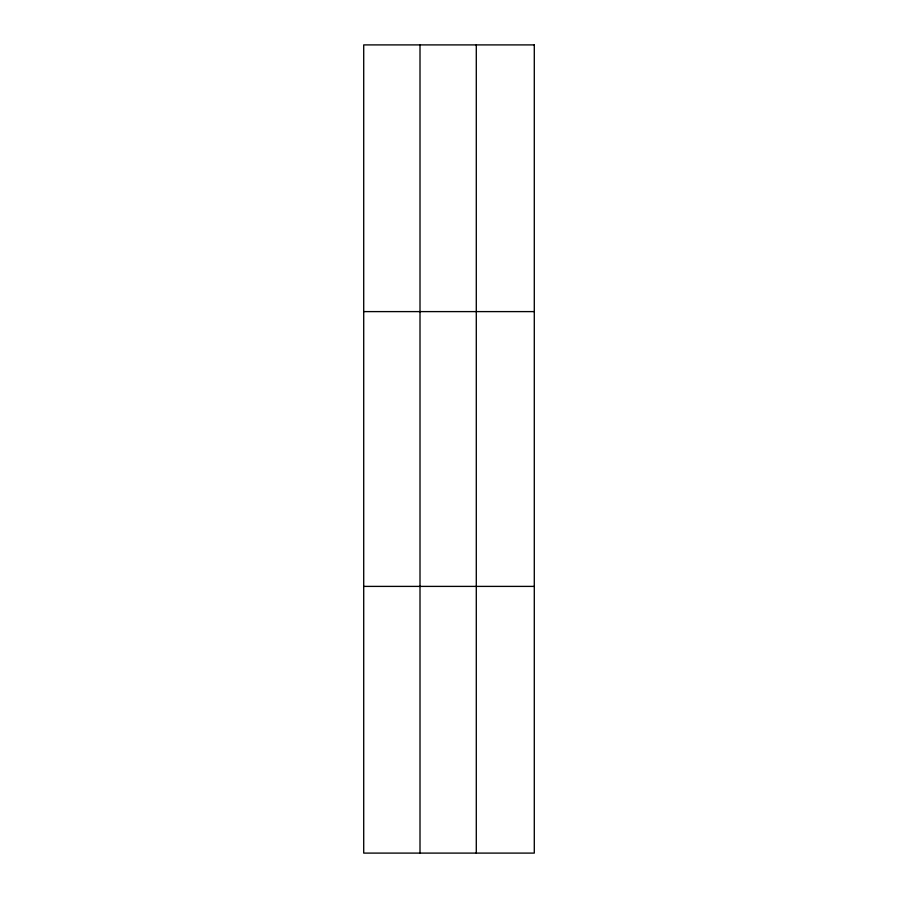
<?xml version="1.0" encoding="UTF-8"?>
<svg xmlns="http://www.w3.org/2000/svg" width="898" height="898" viewBox="0 0 898 898"><rect width="100%" height="100%" fill="white"/><g stroke="black" fill="none" stroke-linecap="round" stroke-linejoin="round"><path stroke-width="1.35" d="M420.006 44.9L420.006 853.1M476.288 44.9L476.288 853.1M363.712 311.606L534.288 311.606M363.712 586.394L534.288 586.394M534.288 44.9L534.288 853.1L363.712 853.1L363.712 44.9L534.288 44.9"/></g></svg>
